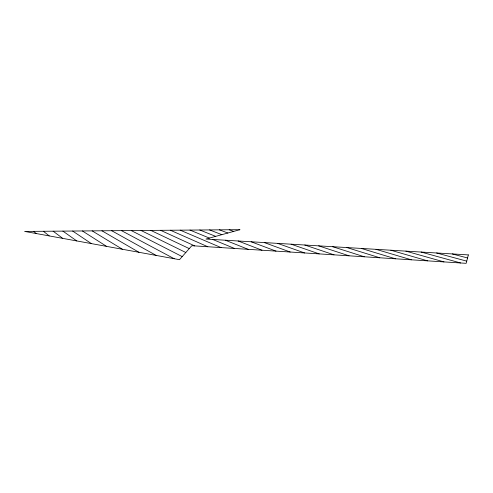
<?xml version="1.0" encoding="UTF-8"?>
<svg xmlns="http://www.w3.org/2000/svg" width="493" height="493" viewBox="0 0 493 493"><rect width="100%" height="100%" fill="white"/><g stroke="black" fill="none" stroke-linecap="round" stroke-linejoin="round"><path stroke-width="0.74" d="M452.291 253.938L467.555 257.981M436.601 252.989L466.735 261.142M421.133 252.052L460.622 262.979M405.881 251.128L443.971 261.906M390.838 250.222L427.567 260.852M375.999 249.322L411.402 259.817M361.369 248.441L395.478 258.794M346.936 247.566L379.783 257.784M332.695 246.703L364.315 256.791M318.644 245.853L349.069 255.812M304.785 245.015L334.038 254.844M291.11 244.189L319.217 253.895M239.006 229.676L239.438 229.824M277.608 243.376L304.612 252.958M229.196 229.756L233.707 231.402M264.285 242.568L290.204 252.028M219.385 229.837L227.846 233.016M251.14 241.773L275.994 251.116M209.58 229.917L221.844 234.668M238.156 240.991L261.98 250.216M199.776 229.997L215.7 236.363M225.344 240.214L248.158 249.329M189.971 230.077L209.408 238.094M212.693 239.45L234.526 248.454M180.179 230.157L221.074 247.591M170.387 230.237L207.799 246.74M160.595 230.317L194.704 245.896M150.809 230.397L189.25 248.601M141.023 230.477L185.812 252.502M131.243 230.558L182.188 256.606M121.469 230.638L174.208 258.714M111.695 230.718L156.195 255.429M101.928 230.798L138.952 252.287M92.16 230.878L122.437 249.273M82.393 230.958L106.593 246.377M72.637 231.038L91.384 243.604M62.882 231.112L76.779 240.941M53.127 231.192L62.734 238.378M43.378 231.272L49.226 235.913M33.629 231.353L36.217 233.54M468.35 254.906L466.175 263.33L191.802 245.711L179.483 259.682L24.65 231.427L240.017 229.67L205.957 239.043L468.35 254.906"/></g></svg>
